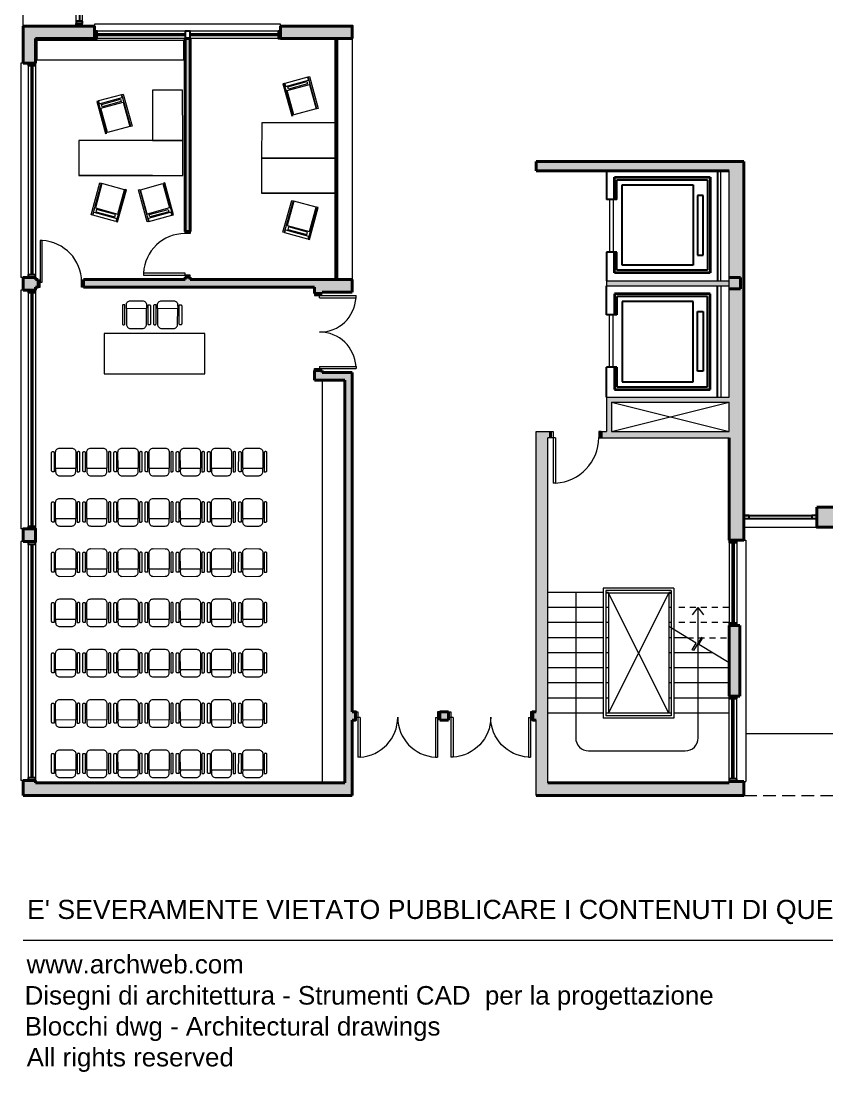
# Model space of a CAD drawing. Header units: millimetres. Extents: x 360.3 to 404.7, y 726.4 to 771.5.
# Drawn here: x 360.3 to 376.33, y 726.37 to 747.27 of the extents above; entities that cross this region are included whole.
import ezdxf

# ---------------------------------------------------------------- set-up
doc = ezdxf.new("R2010")
doc.units = ezdxf.units.MM
for name, pattern in [('ACAD_ISO02W100', [15, 12, -3]), ('TRATTEGGIATA', [19.05, 12.7, -6.35]), ('TRATTEGGIATA2', [9.525, 6.35, -3.175])]:
    doc.linetypes.add(name, pattern=pattern)
for name, color, linetype, lineweight in [('ARREDI attrezzature - furniture', 175, 'Continuous', 9), ('MURATURA sezioni - section wall', 7, 'Continuous', 40), ('PORTE - doors', 252, 'Continuous', 5), ('PROIEZIONI - projections', 145, 'Continuous', 13), ('PROIEZIONI finissime - fine lines', 251, 'Continuous', 9), ('PROIEZIONI tratteggiate - dashed', 1, 'TRATTEGGIATA2', 9), ('SEZIONI medie - small section', 2, 'Continuous', 25), ('www.archweb.com - All rights reserved', 2, 'Continuous', 5)]:
    doc.layers.add(name, color=color, linetype=linetype, lineweight=lineweight)
doc.layers.add('MURATURE tratteggi - wall hatch', color=252, linetype='Continuous', lineweight=18, true_color=0x878787)
doc.layers.add('VETRATE sezioni - windows sections', color=150, linetype='Continuous')
doc.styles.add('AW', font='arial.ttf')

# ---------------------------------------------------------------- blocks, each defined once
blk = doc.blocks.new('Porta doppia ..R41')
at = {"layer": 'PORTE - doors', "color": 2}
for p, q in [((-1.49, -0.1), (-1.49, 0.724)), ((-1.45, 0), (-1.45, 0.724)), ((-0.08, 0), (-0.08, 0.724)), ((-0.04, -0.1), (-0.04, 0.724)), ((-1.45, 0), (-1.53, 0)), ((-0.08, 0), (0, 0)), ((-1.53, -0.1), (-1.49, -0.1)), ((0, -0.1), (-0.04, -0.1))]:
    blk.add_line(p, q, dxfattribs=at)
at = {"layer": 'PORTE - doors', "color": 2, "ltscale": 0.5}
for p, q in [((-1.45, 0.724), (-1.49, 0.724)), ((-0.08, 0.724), (-0.04, 0.724)), ((-1.53, -0.1), (-1.53, 0)), ((0, -0.1), (0, 0))]:
    blk.add_line(p, q, dxfattribs=at)
at = {"layer": 'PROIEZIONI - projections', "color": 251}
for centre, start, end in [((-1.489, 0), 359.976, 86.8925), ((-0.041, 0), 93.1075, 180.024)]:
    blk.add_arc(centre, 0.724, start, end, dxfattribs=at)
blk = doc.blocks.new('PMA_0.825')
at = {"layer": 'PORTE - doors', "color": 2, "linetype": 'ByBlock', "ltscale": 0.5}
for points in [[(0.04, 0.1), (0.08, 0.1), (0.08, 0.925), (0.04, 0.925)], [(0, 0), (0.04, 0), (0.04, 0.1), (0, 0.1)], [(0.905, 0), (0.865, 0), (0.865, 0.1), (0.905, 0.1)]]:
    blk.add_lwpolyline(points, close=True, dxfattribs=at)
at = {"layer": 'PROIEZIONI finissime - fine lines', "color": 251, "linetype": 'ByBlock'}
blk.add_arc((0.04, 0.1), 0.825, 0, 87.2209, dxfattribs=at)
blk = doc.blocks.new('Sedia - chair..R43')
blk.add_line((-0.266, -0.359), (0.128, -0.429))
for points in [[(-0.266, -0.359), (-0.211, -0.044, -0.414214), (-0.118, 0.021), (0.118, -0.021, -0.414214), (0.183, -0.114), (0.128, -0.429)], [(-0.308, -0.423), (-0.338, -0.418, -0.414214), (-0.354, -0.395), (-0.291, -0.04, -0.414214), (-0.268, -0.024), (-0.258, -0.026, -0.414214), (-0.242, -0.049), (-0.308, -0.423)], [(0.145, -0.503), (0.174, -0.508, 0.414214), (0.198, -0.492), (0.26, -0.137, 0.414214), (0.244, -0.114), (0.234, -0.112, 0.414214), (0.211, -0.129), (0.145, -0.503)], [(-0.266, -0.359), (-0.279, -0.428, 0.414214), (-0.214, -0.521), (0.023, -0.562, 0.414214), (0.115, -0.498), (0.128, -0.429)]]:
    blk.add_lwpolyline(points, format="xyb")

msp = doc.modelspace()

# ---------------------------------------------------------------- hatches: boundary and pattern name
at = {"layer": 'MURATURE tratteggi - wall hatch'}
h = msp.add_hatch(color=256, dxfattribs=at)
h.paths.add_polyline_path([(366.891, 766.216), (360.341, 766.216), (360.341, 765.916), (360.591, 765.916), (360.591, 765.966), (360.641, 765.966), (366.741, 765.967), (366.741, 757.957), (366.141, 757.957), (366.141, 757.767), (366.291, 757.767), (366.291, 757.807), (366.891, 757.807), (366.891, 765.21), (366.951, 765.21), (366.951, 765.36), (366.891, 765.36)])
h.paths.add_polyline_path([(374.68, 766.216), (368.541, 766.216), (368.541, 765.36), (368.481, 765.36), (368.481, 765.21), (368.541, 765.21), (368.541, 764.499), (368.641, 764.499), (368.641, 765.967), (370.509, 765.967), (370.509, 764.499), (370.609, 764.499), (370.609, 765.967), (374.386, 765.967), (374.386, 765.938), (374.68, 765.938)])
h.paths.add_polyline_path([(374.68, 764.238), (374.386, 764.238), (374.386, 763.49), (374.386, 763.49), (372.417, 763.49), (372.417, 761.359), (370.609, 761.359), (370.609, 763.34), (371.656, 763.34), (371.656, 763.38), (370.836, 763.38), (370.836, 763.45), (371.656, 763.45), (371.656, 763.49), (371.432, 763.49), (370.609, 763.49), (370.609, 763.594), (370.509, 763.594), (370.509, 761.359), (368.641, 761.359), (368.641, 763.34), (369.689, 763.34), (369.689, 763.38), (368.869, 763.38), (368.869, 763.45), (369.689, 763.45), (369.689, 763.49), (369.465, 763.49), (368.641, 763.49), (368.641, 763.594), (368.541, 763.594), (368.541, 759.024), (368.641, 759.024), (368.641, 759.128), (369.689, 759.128), (369.689, 759.168), (368.869, 759.168), (368.869, 759.238), (369.689, 759.238), (369.689, 759.278), (368.641, 759.278), (368.641, 760.916), (368.784, 760.916), (368.784, 761.259), (370.509, 761.259), (370.509, 759.024), (370.609, 759.024), (370.609, 759.128), (371.656, 759.128), (371.656, 759.168), (370.836, 759.168), (370.836, 759.238), (371.656, 759.238), (371.656, 759.278), (370.609, 759.278), (370.609, 761.259), (372.417, 761.259), (372.417, 759.128), (372.517, 759.128), (372.517, 763.39), (374.386, 763.39), (374.386, 762.838), (374.68, 762.839)])
h.paths.add_polyline_path([(374.68, 761.139), (374.386, 761.138), (374.386, 757.84), (374.68, 757.84)])
h.paths.add_polyline_path([(368.784, 756.501), (374.386, 756.501), (374.386, 756.462), (374.68, 756.462), (374.68, 756.685), (374.386, 756.685), (374.386, 756.651), (373.517, 756.651), (373.517, 757.795), (373.417, 757.795), (373.417, 756.651), (372.547, 756.651), (372.547, 757.795), (372.447, 757.795), (372.447, 756.651), (371.578, 756.651), (371.578, 757.795), (371.478, 757.795), (371.478, 756.651), (370.609, 756.651), (370.609, 758.119), (370.509, 758.119), (370.509, 756.651), (368.641, 756.651), (368.641, 758.119), (368.541, 758.119), (368.541, 755.916), (368.784, 755.916)])
h.paths.add_polyline_path([(366.891, 756.207), (366.291, 756.207), (366.291, 756.237), (366.141, 756.237), (366.141, 756.107), (361.546, 756.107), (361.546, 755.957), (363.563, 755.957), (363.563, 755.907), (363.663, 755.907), (363.663, 755.957), (366.891, 755.957)])
h.paths.add_polyline_path([(360.591, 761.166), (360.341, 761.166), (360.341, 760.916), (360.591, 760.916)], flags=17)
h.paths.add_polyline_path([(360.591, 756.166), (360.341, 756.166), (360.341, 755.916), (360.591, 755.916), (360.591, 755.957), (360.641, 755.957), (360.641, 756.107), (360.591, 756.107)])
h.paths.add_polyline_path([(371.37, 752.966), (368.541, 752.966), (368.541, 750.967), (370.195, 750.967), (370.195, 751.167), (368.791, 751.167), (368.791, 752.766), (371.22, 752.766), (371.22, 751.167), (371.095, 751.167), (371.095, 750.967), (371.22, 750.967), (371.22, 748.916), (374.68, 748.916), (374.68, 751.167), (374.386, 751.167), (374.386, 749.166), (371.37, 749.166)])
h.paths.add_polyline_path([(363.663, 755.002), (363.563, 755.002), (363.563, 751.166), (363.663, 751.166)])
h.paths.add_polyline_path([(361.763, 751.166), (360.591, 751.166), (360.591, 751.651), (360.341, 751.651), (360.341, 750.917), (361.763, 750.917)])
h.paths.add_polyline_path([(361.763, 747.166), (360.341, 747.166), (360.341, 746.431), (360.591, 746.431), (360.591, 746.916), (361.763, 746.916)])
h.paths.add_polyline_path([(366.891, 747.166), (365.463, 747.166), (365.463, 746.916), (366.891, 746.916)])
h.paths.add_polyline_path([(366.891, 751.167), (365.463, 751.167), (365.463, 750.917), (366.891, 750.917)])
h.paths.add_polyline_path([(374.68, 754.216), (374.386, 754.216), (374.386, 752.816), (374.68, 752.816)])
h.paths.add_polyline_path([(366.891, 742.126), (363.663, 742.126), (363.663, 742.175), (363.563, 742.175), (363.563, 742.126), (361.546, 742.126), (361.546, 741.976), (366.141, 741.976), (366.141, 741.845), (366.291, 741.845), (366.291, 741.876), (366.891, 741.876)])
h.paths.add_polyline_path([(360.641, 742.126), (360.591, 742.126), (360.591, 742.166), (360.341, 742.166), (360.341, 741.916), (360.591, 741.916), (360.591, 741.976), (360.641, 741.976)])
h.paths.add_polyline_path([(363.663, 746.916), (363.563, 746.916), (363.563, 743.08), (363.663, 743.08)])
h.paths.add_polyline_path([(374.68, 744.474), (370.546, 744.474), (370.546, 744.29), (374.386, 744.29), (374.386, 742.166), (374.613, 742.166), (374.613, 741.943), (374.386, 741.943), (374.386, 739.786), (371.946, 739.786), (371.946, 739.106), (371.842, 739.106), (371.842, 738.981), (374.386, 738.981), (374.386, 736.944), (374.68, 736.944)])
h.paths.add_polyline_path([(372.046, 739.686), (374.386, 739.686), (374.386, 739.106), (372.046, 739.106)], flags=16)
h.paths.add_polyline_path([(374.613, 742.166), (374.386, 742.166), (374.386, 741.943), (374.613, 741.943)], flags=17)
h.paths.add_polyline_path([(374.386, 742.099), (371.946, 742.099), (371.946, 741.999), (374.386, 741.999)], flags=17)
h.paths.add_polyline_path([(376.531, 737.601), (376.131, 737.601), (376.131, 737.201), (376.531, 737.201)])
h.paths.add_polyline_path([(374.597, 735.244), (374.386, 735.244), (374.386, 733.844), (374.597, 733.844)], flags=17)
h.paths.add_polyline_path([(370.78, 738.981), (370.835, 738.981), (370.835, 739.106), (370.546, 739.106), (370.546, 733.53), (370.481, 733.53), (370.481, 733.366), (370.546, 733.366), (370.546, 731.866), (374.68, 731.866), (374.68, 732.144), (374.386, 732.144), (374.386, 732.116), (370.78, 732.116)])
h.paths.add_polyline_path([(368.806, 733.53), (368.631, 733.53), (368.631, 733.366), (368.806, 733.366)])
h.paths.add_polyline_path([(366.891, 740.276), (366.291, 740.276), (366.291, 740.315), (366.141, 740.315), (366.141, 740.126), (366.741, 740.126), (366.741, 732.116), (360.591, 732.116), (360.591, 732.166), (360.341, 732.166), (360.341, 731.866), (366.891, 731.866), (366.891, 733.366), (366.957, 733.366), (366.957, 733.53), (366.891, 733.53)])
h.paths.add_polyline_path([(360.591, 737.166), (360.341, 737.166), (360.341, 736.916), (360.591, 736.916)], flags=17)
h.paths.add_polyline_path([(382.672, 737.601), (382.272, 737.601), (382.272, 737.201), (382.672, 737.201)])
h.paths.add_polyline_path([(388.813, 737.601), (388.413, 737.601), (388.413, 737.201), (388.813, 737.201)])
h.paths.add_polyline_path([(390.558, 738.981), (393.103, 738.981), (393.103, 739.106), (392.998, 739.106), (392.998, 739.786), (390.558, 739.786), (390.558, 741.943), (390.331, 741.943), (390.331, 742.166), (390.558, 742.166), (390.558, 744.29), (394.398, 744.29), (394.398, 744.474), (390.264, 744.474), (390.264, 736.944), (390.558, 736.944)])
h.paths.add_polyline_path([(390.558, 739.106), (390.558, 739.686), (392.898, 739.686), (392.898, 739.106)], flags=16)
h.paths.add_polyline_path([(390.558, 742.166), (390.331, 742.166), (390.331, 741.943), (390.558, 741.943)], flags=17)
h.paths.add_polyline_path([(392.998, 742.099), (390.558, 742.099), (390.558, 741.999), (392.998, 741.999)], flags=17)
h.paths.add_polyline_path([(390.558, 735.244), (390.347, 735.244), (390.347, 733.844), (390.558, 733.844)], flags=17)
h.paths.add_polyline_path([(394.398, 739.106), (394.109, 739.106), (394.109, 738.981), (394.164, 738.981), (394.164, 732.116), (390.558, 732.116), (390.558, 732.144), (390.264, 732.144), (390.264, 731.866), (394.398, 731.866), (394.398, 733.366), (394.464, 733.366), (394.464, 733.53), (394.398, 733.53)])
h.paths.add_polyline_path([(396.313, 733.53), (396.138, 733.53), (396.138, 733.366), (396.313, 733.366)])
h.paths.add_polyline_path([(398.203, 740.126), (398.803, 740.126), (398.803, 740.315), (398.653, 740.315), (398.653, 740.276), (398.053, 740.276), (398.053, 733.53), (397.987, 733.53), (397.987, 733.366), (398.053, 733.366), (398.053, 731.866), (404.603, 731.866), (404.603, 732.166), (404.353, 732.166), (404.353, 732.116), (404.303, 732.116), (398.203, 732.116)])
h.paths.add_polyline_path([(404.603, 737.166), (404.353, 737.166), (404.353, 736.916), (404.603, 736.916)], flags=17)
h.paths.add_polyline_path([(404.603, 742.166), (404.353, 742.166), (404.353, 742.126), (404.303, 742.126), (404.303, 741.976), (404.353, 741.976), (404.353, 741.916), (404.603, 741.916)])
h.paths.add_polyline_path([(403.398, 742.126), (401.381, 742.126), (401.381, 742.175), (401.281, 742.175), (401.281, 742.126), (398.053, 742.126), (398.053, 741.876), (398.653, 741.876), (398.653, 741.845), (398.803, 741.845), (398.803, 741.976), (403.398, 741.976)])
h.paths.add_polyline_path([(404.603, 747.166), (403.181, 747.166), (403.181, 746.916), (404.353, 746.916), (404.353, 746.431), (404.603, 746.431)])
h.paths.add_polyline_path([(401.381, 746.916), (401.281, 746.916), (401.281, 743.08), (401.381, 743.08)])
h.paths.add_polyline_path([(399.481, 747.166), (398.053, 747.166), (398.053, 746.916), (399.481, 746.916)])
h.paths.add_polyline_path([(399.481, 751.167), (398.053, 751.167), (398.053, 750.917), (399.481, 750.917)])
h.paths.add_polyline_path([(401.381, 755.002), (401.281, 755.002), (401.281, 751.166), (401.381, 751.166)])
h.paths.add_polyline_path([(404.603, 751.651), (404.353, 751.651), (404.353, 751.166), (403.181, 751.166), (403.181, 750.917), (404.603, 750.917)])
h.paths.add_polyline_path([(396.403, 752.966), (393.574, 752.966), (393.574, 749.166), (390.558, 749.166), (390.558, 751.167), (390.264, 751.167), (390.264, 748.916), (390.264, 748.916), (390.264, 748.916), (393.724, 748.916), (393.724, 750.967), (393.849, 750.967), (393.849, 751.167), (393.724, 751.167), (393.724, 752.766), (396.153, 752.766), (396.153, 751.167), (394.749, 751.167), (394.749, 750.967), (396.403, 750.967)])
h.paths.add_polyline_path([(390.558, 754.216), (390.264, 754.216), (390.264, 752.816), (390.558, 752.816)])
h.paths.add_polyline_path([(403.398, 756.107), (398.803, 756.107), (398.803, 756.237), (398.653, 756.237), (398.653, 756.207), (398.053, 756.207), (398.053, 755.957), (401.281, 755.957), (401.281, 755.907), (401.381, 755.907), (401.381, 755.957), (403.398, 755.957)])
h.paths.add_polyline_path([(404.603, 756.166), (404.353, 756.166), (404.353, 756.107), (404.303, 756.107), (404.303, 755.957), (404.353, 755.957), (404.353, 755.916), (404.603, 755.916)])
h.paths.add_polyline_path([(404.603, 761.166), (404.353, 761.166), (404.353, 760.916), (404.603, 760.916)], flags=17)
h.paths.add_polyline_path([(398.803, 757.957), (398.203, 757.957), (398.203, 765.967), (404.303, 765.967), (404.353, 765.966), (404.353, 765.916), (404.603, 765.916), (404.603, 766.216), (398.053, 766.216), (398.053, 765.36), (397.993, 765.36), (397.993, 765.21), (398.053, 765.21), (398.053, 757.807), (398.203, 757.807), (398.653, 757.807), (398.653, 757.767), (398.803, 757.767)])
h.paths.add_polyline_path([(396.403, 758.119), (396.303, 758.119), (396.303, 756.651), (394.436, 756.651), (394.436, 758.119), (394.336, 758.119), (394.336, 756.651), (393.466, 756.651), (393.466, 757.795), (393.366, 757.795), (393.366, 756.651), (392.497, 756.651), (392.497, 757.795), (392.397, 757.795), (392.397, 756.651), (391.527, 756.651), (391.527, 757.795), (391.427, 757.795), (391.427, 756.651), (390.558, 756.651), (390.558, 756.685), (390.264, 756.685), (390.264, 756.462), (390.558, 756.462), (390.558, 756.501), (396.16, 756.501), (396.16, 755.916), (396.403, 755.916)])
h.paths.add_polyline_path([(396.403, 763.594), (396.303, 763.594), (396.303, 763.49), (395.483, 763.49), (395.256, 763.49), (395.256, 763.45), (396.076, 763.45), (396.076, 763.38), (395.256, 763.38), (395.256, 763.34), (396.303, 763.34), (396.303, 761.359), (394.436, 761.359), (394.436, 763.594), (394.336, 763.594), (394.336, 763.49), (393.516, 763.49), (393.288, 763.49), (393.288, 763.45), (394.108, 763.45), (394.108, 763.38), (393.288, 763.38), (393.288, 763.34), (394.336, 763.34), (394.336, 761.359), (392.527, 761.359), (392.527, 763.49), (390.558, 763.49), (390.558, 764.238), (390.264, 764.238), (390.264, 762.839), (390.558, 762.838), (390.558, 763.39), (392.427, 763.39), (392.427, 759.128), (392.527, 759.128), (392.527, 761.259), (394.336, 761.259), (394.336, 759.278), (393.288, 759.278), (393.288, 759.238), (394.108, 759.238), (394.108, 759.168), (393.288, 759.168), (393.288, 759.128), (394.336, 759.128), (394.336, 759.024), (394.436, 759.024), (394.436, 761.259), (396.16, 761.259), (396.16, 760.916), (396.303, 760.916), (396.303, 759.278), (395.256, 759.278), (395.256, 759.238), (396.076, 759.238), (396.076, 759.168), (395.256, 759.168), (395.256, 759.128), (396.303, 759.128), (396.303, 759.024), (396.403, 759.024)])
h.paths.add_polyline_path([(390.558, 761.138), (390.264, 761.139), (390.264, 757.84), (390.558, 757.84), (390.558, 757.84)])
h.paths.add_polyline_path([(396.403, 766.216), (390.264, 766.216), (390.264, 765.938), (390.558, 765.938), (390.558, 765.967), (394.336, 765.967), (394.336, 764.499), (394.436, 764.499), (394.436, 765.967), (396.303, 765.967), (396.303, 764.499), (396.403, 764.499), (396.403, 765.21), (396.463, 765.21), (396.463, 765.36), (396.403, 765.36)])

# ---------------------------------------------------------------- linework, layer by layer
at = {"layer": 'ARREDI attrezzature - furniture', "ltscale": 0.18}
msp.add_line((366.891, 746.916), (366.891, 742.126), dxfattribs=at)
at = {"layer": 'ARREDI attrezzature - furniture'}
msp.add_line((366.291, 740.126), (366.291, 732.116), dxfattribs=at)
for points in [[(360.621, 746.886), (363.533, 746.886), (363.533, 746.486), (360.621, 746.486)], [(365.547, 746.026), (365.563, 745.967), (366.019, 746.091), (366.003, 746.151)], [(365.986, 746.062), (365.999, 746.014), (365.62, 745.911), (365.607, 745.958)], [(366.013, 746.153), (366.039, 746.161), (366.213, 745.525), (366.187, 745.518)], [(362.916, 745.891), (362.916, 744.891), (363.517, 744.891), (363.516, 745.891)], [(365.511, 746.016), (365.685, 745.381), (365.711, 745.388), (365.537, 746.024)], [(366.04, 746.003), (366.172, 745.52), (365.728, 745.398), (365.596, 745.882)], [(361.807, 745.667), (361.981, 745.031), (362.007, 745.039), (361.833, 745.674)], [(361.843, 745.676), (361.859, 745.617), (362.315, 745.742), (362.299, 745.801)], [(362.336, 745.653), (362.468, 745.17), (362.024, 745.048), (361.892, 745.532)], [(362.282, 745.712), (362.295, 745.665), (361.916, 745.561), (361.903, 745.609)], [(362.309, 745.804), (362.335, 745.811), (362.509, 745.176), (362.483, 745.169)], [(361.696, 743.415), (361.87, 744.05), (361.896, 744.043), (361.722, 743.408)], [(362.225, 743.428), (362.357, 743.912), (361.912, 744.033), (361.78, 743.549)], [(362.808, 743.428), (362.676, 743.912), (363.12, 744.033), (363.253, 743.549)], [(363.337, 743.415), (363.163, 744.05), (363.137, 744.043), (363.311, 743.408)], [(362.197, 743.278), (362.223, 743.271), (362.397, 743.906), (362.371, 743.913)], [(362.835, 743.278), (362.809, 743.271), (362.636, 743.906), (362.662, 743.913)], [(365.511, 743.065), (365.685, 743.7), (365.711, 743.693), (365.537, 743.058)], [(366.04, 743.078), (366.172, 743.562), (365.728, 743.683), (365.596, 743.199)], [(366.013, 742.928), (366.039, 742.921), (366.213, 743.556), (366.187, 743.563)], [(361.732, 743.405), (361.748, 743.465), (362.204, 743.34), (362.188, 743.281)], [(362.17, 743.37), (362.183, 743.417), (361.805, 743.521), (361.792, 743.473)], [(363.301, 743.405), (363.285, 743.465), (362.829, 743.34), (362.845, 743.281)], [(362.862, 743.37), (362.85, 743.417), (363.228, 743.521), (363.241, 743.473)], [(365.986, 743.02), (365.999, 743.067), (365.62, 743.171), (365.607, 743.123)], [(365.547, 743.055), (365.563, 743.115), (366.019, 742.99), (366.003, 742.931)], [(361.957, 741.054), (361.957, 740.249), (363.955, 740.249), (363.955, 741.054)]]:
    msp.add_lwpolyline(points, close=True, dxfattribs=at)
for points in [[(366.551, 744.541), (365.087, 744.541), (366.551, 744.541), (366.551, 745.241), (365.088, 745.241), (365.087, 744.541)], [(362.916, 744.191), (361.452, 744.191), (363.517, 744.191), (363.517, 744.891), (361.453, 744.891), (361.452, 744.191)], [(366.551, 743.841), (365.087, 743.841), (366.551, 743.841), (366.551, 744.541), (365.087, 744.541), (365.087, 743.841)]]:
    msp.add_lwpolyline(points, dxfattribs=at)
at = {"layer": 'MURATURA sezioni - section wall'}
for p, q in [((360.341, 746.431), (360.341, 747.166)), ((361.763, 747.166), (360.341, 747.166)), ((361.763, 746.916), (361.763, 747.166)), ((365.463, 746.916), (365.463, 747.166)), ((360.591, 746.431), (360.591, 746.916)), ((361.763, 746.916), (360.591, 746.916)), ((363.563, 746.916), (363.563, 743.08)), ((363.663, 746.916), (363.563, 746.916)), ((363.663, 743.08), (363.663, 746.916)), ((366.891, 746.916), (365.463, 746.916)), ((360.591, 746.431), (360.341, 746.431)), ((370.546, 744.29), (370.546, 744.474)), ((370.546, 744.474), (374.68, 744.474)), ((374.68, 736.944), (374.68, 744.474)), ((363.663, 743.08), (363.563, 743.08)), ((360.341, 742.166), (360.341, 741.916)), ((360.341, 742.166), (360.591, 742.166)), ((360.591, 742.126), (360.591, 742.166)), ((360.641, 742.126), (360.591, 742.126)), ((360.641, 742.126), (360.641, 741.976)), ((363.563, 742.126), (361.546, 742.126)), ((361.546, 742.126), (361.546, 741.976)), ((363.563, 742.175), (363.563, 742.125)), ((363.663, 742.175), (363.663, 742.126)), ((366.891, 742.126), (363.663, 742.126)), ((366.891, 742.126), (366.891, 741.876)), ((374.386, 742.166), (374.613, 742.166)), ((374.613, 741.943), (374.613, 742.166)), ((360.341, 741.916), (360.591, 741.916)), ((360.591, 741.916), (360.591, 741.976)), ((360.641, 741.976), (360.591, 741.976)), ((361.546, 741.976), (366.141, 741.976)), ((366.141, 741.976), (366.141, 741.845, 0)), ((366.291, 741.845, 0), (366.291, 741.876)), ((366.291, 741.876), (366.891, 741.876)), ((374.386, 741.943), (374.613, 741.943)), ((366.141, 741.845, 0), (366.291, 741.845, 0)), ((366.141, 740.126, 0), (366.141, 740.315, 0)), ((366.141, 740.315, 0), (366.291, 740.315, 0)), ((366.291, 740.315, 0), (366.291, 740.276, 0)), ((366.891, 740.276), (366.291, 740.276)), ((366.891, 740.276), (366.891, 733.53)), ((366.741, 740.126), (366.141, 740.126)), ((366.741, 740.126), (366.741, 732.116)), ((370.835, 739.106), (370.835, 738.981)), ((371.842, 739.106), (371.842, 738.981)), ((374.386, 738.981), (374.386, 736.944)), ((360.341, 737.166), (360.591, 737.166)), ((360.341, 736.916), (360.591, 736.916)), ((374.386, 736.944), (374.68, 736.944)), ((374.386, 735.244), (374.597, 735.244)), ((374.386, 735.244), (374.597, 735.244)), ((374.386, 735.244), (374.386, 733.844)), ((374.597, 735.244), (374.597, 733.844)), ((374.386, 733.844), (374.597, 733.844)), ((374.386, 733.844), (374.597, 733.844)), ((368.631, 733.53), (368.631, 733.366)), ((368.631, 733.53), (368.631, 733.366)), ((368.631, 733.53), (368.806, 733.53)), ((368.806, 733.53), (368.806, 733.366)), ((368.806, 733.53), (368.806, 733.366)), ((366.891, 733.366), (366.891, 731.866)), ((368.631, 733.366), (368.806, 733.366)), ((368.697, 733.366), (368.697, 733.366)), ((368.741, 733.366), (368.741, 733.366)), ((360.591, 732.166), (360.341, 732.166)), ((360.341, 732.166), (360.341, 731.866)), ((360.341, 732.166), (360.591, 732.166)), ((360.591, 732.116), (360.591, 732.166)), ((366.741, 732.116), (360.591, 732.116)), ((374.386, 732.116), (370.78, 732.116)), ((374.386, 732.144), (374.68, 732.144)), ((374.386, 732.144), (374.386, 732.116)), ((374.68, 732.144), (374.68, 731.866)), ((374.68, 732.144), (374.68, 732.144)), ((360.341, 731.866), (366.891, 731.866)), ((360.341, 731.866), (360.341, 731.866)), ((360.341, 731.866), (360.341, 731.866)), ((360.341, 731.866), (360.341, 731.866)), ((360.341, 731.866), (360.341, 731.866)), ((360.341, 731.866), (360.341, 731.866)), ((360.341, 731.866), (360.341, 731.866)), ((370.546, 731.866), (374.68, 731.866))]:
    msp.add_line(p, q, dxfattribs=at)
at = {"layer": 'MURATURA sezioni - section wall', "ltscale": 0.18}
for p, q in [((370.546, 744.29), (374.386, 744.29)), ((363.563, 742.175), (363.663, 742.175))]:
    msp.add_line(p, q, dxfattribs=at)
at = {"layer": 'MURATURA sezioni - section wall', "lineweight": 0}
for p, q in [((374.386, 739.786), (374.386, 744.29)), ((371.946, 742.099), (374.386, 742.099)), ((371.946, 742.099), (371.946, 741.999)), ((371.946, 741.999), (374.386, 741.999)), ((371.946, 739.786), (371.946, 739.106)), ((371.946, 739.786), (374.386, 739.786)), ((372.046, 739.686), (372.046, 739.106)), ((372.046, 739.686), (374.386, 739.686)), ((374.386, 739.106), (374.386, 739.686)), ((370.546, 733.53), (370.546, 739.106)), ((370.546, 739.106), (370.835, 739.106)), ((370.78, 732.116), (370.78, 738.981)), ((370.835, 738.981), (370.78, 738.981)), ((371.842, 739.106), (371.946, 739.106)), ((371.842, 738.981), (374.386, 738.981)), ((372.046, 739.106), (374.386, 739.106)), ((370.546, 731.866), (370.546, 733.366))]:
    msp.add_line(p, q, dxfattribs=at)
at = {"layer": 'MURATURA sezioni - section wall'}
for points in [[(365.463, 747.166), (366.891, 747.166), (366.891, 746.916)], [(360.341, 736.916), (360.591, 736.916), (360.591, 737.166), (360.341, 737.166), (360.341, 736.916)], [(366.891, 733.53), (366.957, 733.53), (366.957, 733.366), (366.891, 733.366)], [(370.546, 733.53), (370.481, 733.53), (370.481, 733.366), (370.546, 733.366)]]:
    msp.add_lwpolyline(points, dxfattribs=at)
at = {"layer": 'MURATURA sezioni - section wall', "ltscale": 0.7}
msp.add_lwpolyline([(376.131, 737.601), (376.531, 737.601), (376.531, 737.201), (376.131, 737.201)], close=True, dxfattribs=at)
at = {"layer": 'MURATURE tratteggi - wall hatch'}
msp.add_line((360.341, 731.866), (360.341, 731.866), dxfattribs=at)
msp.add_line((360.341, 731.866), (360.341, 731.866), dxfattribs=at)
msp.add_line((360.341, 731.866), (360.341, 731.866), dxfattribs=at)
msp.add_line((360.341, 731.866), (360.341, 731.866), dxfattribs=at)
msp.add_line((360.341, 731.866), (360.341, 731.866), dxfattribs=at)
msp.add_line((360.341, 731.866), (360.341, 731.866), dxfattribs=at)
at = {"layer": 'PORTE - doors', "color": 2}
for p, q in [((370.835, 739.106), (370.835, 738.981)), ((370.835, 739.106), (370.885, 739.106)), ((370.935, 738.981), (370.835, 738.981)), ((370.885, 739.106), (370.885, 738.077)), ((370.935, 738.981), (370.935, 738.077)), ((370.935, 738.077), (370.885, 738.077))]:
    msp.add_line(p, q, dxfattribs=at)
msp.add_lwpolyline([(371.792, 739.106), (371.792, 738.981), (371.842, 738.981), (371.842, 739.106)], close=True, dxfattribs=at)
at = {"layer": 'PROIEZIONI - projections'}
for p, q in [((371.883, 735.903), (370.783, 735.903)), ((371.983, 735.903), (371.933, 735.903)), ((371.983, 735.891), (371.933, 735.891)), ((373.183, 735.891), (371.933, 735.891)), ((371.983, 735.891), (371.983, 733.503)), ((373.233, 735.903), (373.183, 735.903)), ((373.183, 735.891), (373.233, 735.891)), ((373.183, 735.891), (373.183, 733.503)), ((371.883, 735.603), (370.783, 735.603)), ((371.983, 735.603), (371.933, 735.603)), ((373.233, 735.603), (373.183, 735.603)), ((371.883, 735.303), (370.783, 735.303)), ((371.983, 735.303), (371.933, 735.303)), ((373.232, 735.303), (373.182, 735.303)), ((371.883, 735.003), (370.783, 735.003)), ((371.983, 735.003), (371.933, 735.003)), ((373.233, 735.003), (373.183, 735.003)), ((373.554, 735.003), (373.283, 735.003)), ((371.883, 734.703), (370.783, 734.703)), ((371.983, 734.703), (371.933, 734.703)), ((373.233, 734.703), (373.183, 734.703)), ((374.054, 734.703), (373.283, 734.703)), ((371.883, 734.403), (370.783, 734.403)), ((371.983, 734.403), (371.933, 734.403)), ((373.233, 734.403), (373.183, 734.403)), ((374.383, 734.403), (373.283, 734.403)), ((371.883, 734.103), (370.783, 734.103)), ((371.983, 734.103), (371.933, 734.103)), ((373.233, 734.103), (373.183, 734.103)), ((374.383, 734.103), (373.283, 734.103)), ((371.883, 733.803), (370.783, 733.803)), ((371.983, 733.803), (371.933, 733.803)), ((373.233, 733.803), (373.183, 733.803)), ((374.383, 733.803), (373.283, 733.803)), ((371.883, 733.503), (370.783, 733.503)), ((373.233, 733.503), (371.933, 733.503)), ((374.383, 733.503), (373.283, 733.503))]:
    msp.add_line(p, q, dxfattribs=at)
at = {"layer": 'PROIEZIONI - projections', "lineweight": 18}
for p, q in [((373.183, 735.891), (371.933, 735.891)), ((371.983, 735.891), (371.983, 733.503)), ((373.183, 735.891), (373.183, 733.503))]:
    msp.add_line(p, q, dxfattribs=at)
at = {"layer": 'PROIEZIONI - projections', "linetype": 'ACAD_ISO02W100', "ltscale": 0.01}
for p, q in [((374.383, 735.603), (373.283, 735.603)), ((374.383, 735.303), (373.283, 735.303)), ((373.554, 735.003), (374.383, 735.003))]:
    msp.add_line(p, q, dxfattribs=at)
at = {"layer": 'PROIEZIONI - projections', "linetype": 'ByBlock', "lineweight": 0}
for p, q in [((373.729, 734.898), (373.183, 735.225)), ((373.833, 735.01), (373.675, 734.746)), ((373.78, 734.868), (373.856, 734.996)), ((373.856, 734.996), (373.833, 735.01)), ((373.856, 734.996), (373.833, 735.01)), ((373.648, 734.763), (373.729, 734.898)), ((374.383, 734.506), (373.78, 734.868)), ((373.675, 734.746), (373.648, 734.763))]:
    msp.add_line(p, q, dxfattribs=at)
at = {"layer": 'PROIEZIONI finissime - fine lines', "ltscale": 0.18}
for p, q in [((361.399, 747.166), (361.399, 748.291)), ((361.519, 748.291), (361.519, 747.266)), ((363.563, 747.066), (361.813, 747.066)), ((363.563, 746.916), (361.813, 746.916)), ((365.413, 747.066), (363.663, 747.066)), ((365.413, 746.916), (363.663, 746.916)), ((360.301, 746.431), (360.301, 742.166)), ((360.341, 746.431), (360.301, 746.431)), ((360.441, 746.381), (360.441, 742.216)), ((360.591, 746.381), (360.591, 742.216)), ((360.341, 742.166), (360.301, 742.166)), ((360.301, 741.916), (360.301, 737.166)), ((360.341, 741.916), (360.301, 741.916)), ((360.441, 741.866), (360.441, 737.216)), ((360.591, 741.866), (360.591, 737.216)), ((360.342, 737.166), (360.301, 737.166)), ((360.301, 736.916), (360.301, 732.166)), ((360.342, 736.916), (360.301, 736.916)), ((360.441, 736.866), (360.441, 732.216)), ((360.591, 736.866), (360.591, 732.216)), ((374.386, 736.894), (374.386, 735.294)), ((374.536, 736.894), (374.536, 735.294)), ((374.386, 732.194), (374.386, 733.794)), ((374.536, 732.194), (374.536, 733.794)), ((360.342, 732.166), (360.301, 732.166))]:
    msp.add_line(p, q, dxfattribs=at)
at = {"layer": 'PROIEZIONI finissime - fine lines'}
for p, q in [((365.463, 747.206), (361.763, 747.206)), ((361.763, 747.206), (361.763, 747.166)), ((365.463, 747.166), (365.463, 747.206)), ((372.046, 739.686), (374.386, 739.106)), ((372.046, 739.106), (374.386, 739.686)), ((374.68, 736.944), (374.72, 736.944)), ((374.72, 736.944), (374.72, 732.144)), ((373.655, 735.456), (373.769, 735.603)), ((373.883, 735.456), (373.769, 735.603)), ((374.72, 733.097), (390.224, 733.097)), ((374.68, 732.144), (374.72, 732.144))]:
    msp.add_line(p, q, dxfattribs=at)
at = {"layer": 'PROIEZIONI finissime - fine lines', "lineweight": 0}
for p, q in [((372.004, 743.719), (372.004, 742.673)), ((372.079, 743.719), (372.079, 742.673)), ((372.004, 740.38), (372.004, 741.426)), ((372.079, 740.38), (372.079, 741.426)), ((371.333, 735.903), (371.333, 733.011)), ((373.283, 735.991), (371.883, 735.991)), ((371.883, 735.991), (371.883, 733.403)), ((373.233, 735.941), (371.933, 735.941)), ((371.933, 735.941), (371.933, 733.453)), ((373.233, 735.941), (373.233, 733.453)), ((373.283, 735.991), (373.283, 733.403)), ((373.769, 733.011), (373.769, 735.603)), ((373.283, 733.403), (371.883, 733.403)), ((373.233, 733.453), (371.933, 733.453)), ((371.591, 732.754), (373.511, 732.754))]:
    msp.add_line(p, q, dxfattribs=at)
at = {"layer": 'PROIEZIONI finissime - fine lines', "ltscale": 0.7}
msp.add_line((374.68, 737.201), (376.131, 737.201), dxfattribs=at)
at = {"layer": 'PROIEZIONI finissime - fine lines', "ltscale": 0.01}
for p, q in [((373.183, 733.503), (371.983, 735.891)), ((371.983, 733.503), (373.183, 735.891))]:
    msp.add_line(p, q, dxfattribs=at)
at = {"layer": 'PROIEZIONI finissime - fine lines'}
msp.add_arc((370.886, 738.981), 0.905, 273.1075, 0.024, dxfattribs=at)
at = {"layer": 'PROIEZIONI finissime - fine lines', "lineweight": 0}
for centre, start, end in [((371.591, 733.011), 180, 270), ((373.511, 733.011), 270, 0)]:
    msp.add_arc(centre, 0.258, start, end, dxfattribs=at)
at = {"layer": 'PROIEZIONI tratteggiate - dashed', "linetype": 'TRATTEGGIATA', "ltscale": 0.02}
for p, q in [((360.341, 747.166), (360.341, 750.917)), ((374.68, 731.866), (390.264, 731.866))]:
    msp.add_line(p, q, dxfattribs=at)
at = {"layer": 'SEZIONI medie - small section', "ltscale": 0.18}
for p, q in [((361.519, 747.266), (361.399, 747.266)), ((361.399, 747.266), (361.399, 747.166)), ((361.519, 747.216), (361.399, 747.216)), ((361.399, 747.216), (361.519, 747.216)), ((361.399, 747.166), (361.519, 747.166)), ((361.519, 747.266), (361.519, 747.216)), ((361.519, 747.166), (361.519, 747.216))]:
    msp.add_line(p, q, dxfattribs=at)
at = {"layer": 'SEZIONI medie - small section'}
for p, q in [((371.946, 744.29), (371.946, 743.719)), ((374.153, 744.29), (374.153, 742.099)), ((372.155, 743.719), (372.155, 744.109)), ((372.155, 744.109), (373.955, 744.109)), ((372.255, 742.409), (372.255, 744.009)), ((372.255, 744.009), (373.672, 744.009)), ((373.672, 744.009), (373.672, 742.409)), ((373.955, 744.109), (373.955, 742.309)), ((373.754, 743.796), (373.754, 742.607)), ((373.872, 743.796), (373.754, 743.796)), ((373.872, 742.607), (373.872, 743.796)), ((372.155, 743.719), (371.946, 743.719)), ((371.946, 742.673), (371.946, 742.099)), ((372.155, 742.673), (371.946, 742.673)), ((372.155, 742.309), (372.155, 742.673)), ((373.754, 742.607), (373.872, 742.607)), ((373.955, 742.309), (372.155, 742.309)), ((373.672, 742.409), (372.255, 742.409)), ((371.946, 741.426), (371.946, 741.999)), ((374.153, 739.786), (374.153, 741.999)), ((372.155, 741.79), (372.155, 741.426)), ((373.955, 741.79), (372.155, 741.79)), ((372.255, 741.69), (372.255, 740.09)), ((373.672, 741.69), (372.255, 741.69)), ((373.672, 740.09), (373.672, 741.69)), ((373.955, 739.99), (373.955, 741.79)), ((373.754, 740.302), (373.754, 741.492)), ((373.754, 741.492), (373.872, 741.492)), ((373.872, 741.492), (373.872, 740.302)), ((372.155, 741.426), (371.946, 741.426)), ((371.946, 739.786), (371.946, 740.38)), ((372.155, 740.38), (371.946, 740.38)), ((372.155, 740.38), (372.155, 739.99)), ((373.872, 740.302), (373.754, 740.302)), ((372.255, 740.09), (373.672, 740.09)), ((372.155, 739.99), (373.955, 739.99))]:
    msp.add_line(p, q, dxfattribs=at)
at = {"layer": 'SEZIONI medie - small section', "lineweight": 0}
for p, q in [((374.219, 742.099), (374.219, 744.29)), ((374.219, 741.999), (374.219, 739.786))]:
    msp.add_line(p, q, dxfattribs=at)
at = {"layer": 'SEZIONI medie - small section', "lineweight": 35}
for p, q in [((372.105, 744.159), (374.005, 744.159)), ((372.105, 743.719), (372.105, 744.159)), ((374.005, 744.159), (374.005, 742.259)), ((372.105, 742.259), (372.105, 742.673)), ((374.005, 742.259), (372.105, 742.259)), ((374.005, 741.84), (372.105, 741.84)), ((372.105, 741.84), (372.105, 741.426)), ((374.005, 739.94), (374.005, 741.84)), ((372.105, 740.38), (372.105, 739.94)), ((372.105, 739.94), (374.005, 739.94))]:
    msp.add_line(p, q, dxfattribs=at)
at = {"layer": 'SEZIONI medie - small section'}
for points in [[(361.813, 747.066), (361.763, 747.066), (361.763, 746.916), (361.813, 746.916)], [(363.663, 747.066), (363.563, 747.066), (363.563, 746.916), (363.663, 746.916)], [(365.463, 747.066), (365.413, 747.066), (365.413, 746.916), (365.463, 746.916)], [(360.591, 746.431), (360.441, 746.431), (360.441, 746.381), (360.591, 746.381)], [(360.591, 742.216), (360.441, 742.216), (360.441, 742.166), (360.591, 742.166)], [(360.591, 741.916), (360.441, 741.916), (360.441, 741.866), (360.591, 741.866)], [(374.785, 737.431), (374.68, 737.431), (374.68, 737.371), (374.785, 737.371)], [(376.131, 737.431), (376.027, 737.431), (376.027, 737.371), (376.131, 737.371)], [(360.591, 737.216), (360.441, 737.216), (360.441, 737.166), (360.591, 737.166)], [(360.591, 736.916), (360.441, 736.916), (360.441, 736.866), (360.591, 736.866)], [(374.536, 736.944), (374.386, 736.944), (374.386, 736.894), (374.536, 736.894)], [(374.536, 735.294), (374.386, 735.294), (374.386, 735.244), (374.536, 735.244)], [(374.536, 733.844), (374.386, 733.844), (374.386, 733.794), (374.536, 733.794)], [(360.591, 732.216), (360.441, 732.216), (360.441, 732.166), (360.591, 732.166)], [(374.536, 732.194), (374.386, 732.194), (374.386, 732.144), (374.536, 732.144)]]:
    msp.add_lwpolyline(points, close=True, dxfattribs=at)
at = {"layer": 'VETRATE sezioni - windows sections', "ltscale": 0.18}
for p, q in [((361.464, 748.291), (361.464, 747.266)), ((361.399, 747.166), (361.399, 747.216)), ((363.563, 747.006), (361.813, 747.006)), ((363.563, 746.976), (361.813, 746.976)), ((365.413, 747.006), (363.663, 747.006)), ((365.413, 746.976), (363.663, 746.976)), ((366.551, 746.916), (366.551, 742.126)), ((366.591, 746.916), (366.591, 742.126)), ((360.501, 746.381), (360.501, 742.216)), ((360.531, 746.381), (360.531, 742.216)), ((360.501, 741.866), (360.501, 737.216)), ((360.531, 741.866), (360.531, 737.216)), ((360.501, 736.866), (360.501, 732.216)), ((360.531, 736.866), (360.531, 732.216)), ((374.446, 736.894), (374.446, 735.294)), ((374.476, 736.894), (374.476, 735.294)), ((374.446, 732.194), (374.446, 733.794)), ((374.476, 732.194), (374.476, 733.794))]:
    msp.add_line(p, q, dxfattribs=at)
at = {"layer": 'VETRATE sezioni - windows sections'}
for p, q in [((374.68, 737.431), (376.027, 737.431)), ((374.68, 737.371), (376.027, 737.371))]:
    msp.add_line(p, q, dxfattribs=at)
at = {"layer": 'www.archweb.com - All rights reserved', "color": 253}
msp.add_line((360.341, 728.992), (404.603, 728.992), dxfattribs=at)

# ---------------------------------------------------------------- block references
at = {"layer": 'ARREDI attrezzature - furniture', "xscale": -1, "rotation": 169.9999999999964}
for p in [(362.597, 741.153), (363.217, 741.153)]:
    msp.add_blockref('Sedia - chair..R43', p, dxfattribs=at)
at = {"layer": 'ARREDI attrezzature - furniture', "rotation": 10.00000000000348}
for p in [(361.19, 738.774), (361.81, 738.774), (362.43, 738.774), (363.05, 738.774), (363.67, 738.774), (364.29, 738.774), (364.91, 738.774), (361.19, 737.774), (361.81, 737.774), (362.43, 737.774), (363.05, 737.774), (363.67, 737.774), (364.29, 737.774), (364.91, 737.774), (361.19, 736.774), (361.81, 736.774), (362.43, 736.774), (363.05, 736.774), (363.67, 736.774), (364.29, 736.774), (364.91, 736.774), (361.19, 735.774), (361.81, 735.774), (362.43, 735.774), (363.05, 735.774), (363.67, 735.774), (364.29, 735.774), (364.91, 735.774), (361.19, 734.774), (361.81, 734.774), (362.43, 734.774), (363.05, 734.774), (363.67, 734.774), (364.29, 734.774), (364.91, 734.774), (361.19, 733.774), (361.81, 733.774), (362.43, 733.774), (363.05, 733.774), (363.67, 733.774), (364.29, 733.774), (364.91, 733.774), (361.19, 732.774), (361.81, 732.774), (362.43, 732.774), (363.05, 732.774), (363.67, 732.774), (364.29, 732.774), (364.91, 732.774)]:
    msp.add_blockref('Sedia - chair..R43', p, dxfattribs=at)
at = {"layer": 'PORTE - doors'}
for name, p, rotation in [('PMA_0.825', (363.663, 742.175), 90), ('Porta doppia ..R41', (366.241, 740.315), 270)]:
    msp.add_blockref(name, p, dxfattribs=dict(at, rotation=rotation))
msp.add_blockref('PMA_0.825', (360.641, 741.976), dxfattribs=at)
at = {"layer": 'PORTE - doors', "yscale": 1.094320879626139, "rotation": 180}
for p, xscale, zscale in [((366.957, 733.42), 1.094320879626139, 1.094320879626139), ((370.481, 733.42), -1.094320879626139, 1.094320879626144)]:
    msp.add_blockref('Porta doppia ..R41', p, dxfattribs=dict(at, xscale=xscale, zscale=zscale))

# ---------------------------------------------------------------- texts
at = {"layer": 'www.archweb.com - All rights reserved', "color": 7, "style": 'AW'}
msp.add_text("E' SEVERAMENTE VIETATO PUBBLICARE I CONTENUTI DI QUESTO FILE SU ALTRI SITI WEB", height=0.37964, dxfattribs=at).set_placement((360.421, 729.411))
at = {"layer": 'www.archweb.com - All rights reserved', "color": 251, "style": 'AW'}
for s, p in [('www.archweb.com', (360.412, 728.328)), ('Disegni di architettura - Strumenti CAD  per la progettazione', (360.374, 727.708)), ('Blocchi dwg - Architectural drawings', (360.376, 727.093)), ('All rights reserved', (360.414, 726.479))]:
    msp.add_text(s, height=0.3685, dxfattribs=at).set_placement(p)

doc.saveas('drawing.dxf')
